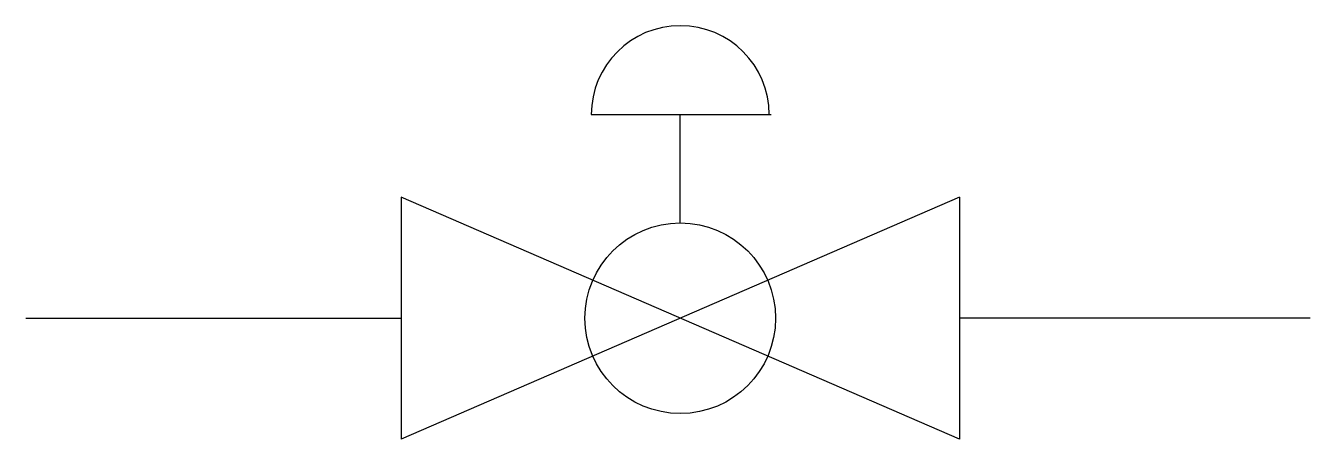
# Model space of a CAD drawing. Header units: metres. Extents: x 88695 to 90612, y -109251 to -108633.
import ezdxf

# ---------------------------------------------------------------- set-up
doc = ezdxf.new("R2010")
doc.units = ezdxf.units.M
doc.layers.add('DET1', color=1, linetype='Continuous')
doc.layers.add('G', color=3, linetype='Continuous')

msp = doc.modelspace()

# ---------------------------------------------------------------- linework, layer by layer
at = {"layer": 'DET1'}
for p, q in [((89539.42, -108765.74), (89807.74, -108765.74)), ((89672.17, -108927.59), (89672.17, -108765.74)), ((90088.59, -109250.56), (89255.74, -108889.08)), ((90088.59, -108889.08), (89255.74, -109250.56)), ((89255.74, -108889.08), (89255.74, -109250.56)), ((90088.59, -108889.08), (90088.59, -109250.56))]:
    msp.add_line(p, q, dxfattribs=at)
msp.add_circle((89672.17, -109069.82), 142.23, dxfattribs=at)
msp.add_arc((89672.17, -108765.74), 132.75, 0, 180, dxfattribs=at)
at = {"layer": 'G'}
for p, q in [((88695.37, -109069.82), (89255.74, -109069.82)), ((90612.3, -109069.82), (90088.59, -109069.82))]:
    msp.add_line(p, q, dxfattribs=at)

doc.saveas('drawing.dxf')
